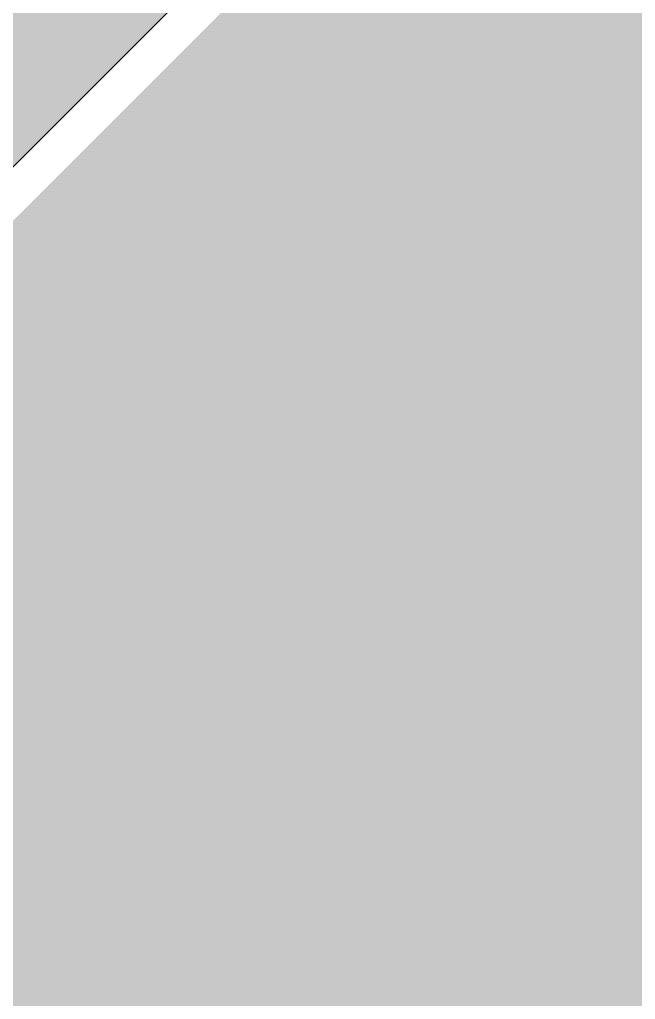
# Model space of a CAD drawing. Header units: inches. Extents: x 385 to 2249, y -1911 to -36.
# Drawn here: x 1058.891475 to 1058.893957, y -1704.094698 to -1704.09075 of the extents above; entities that cross this region are included whole.
import ezdxf

# ---------------------------------------------------------------- set-up
doc = ezdxf.new("R2010")
doc.units = ezdxf.units.IN
doc.header["$MEASUREMENT"] = 0
doc.layers.add('A-WALL', color=113, linetype='Continuous', lineweight=13)
doc.layers.add('A-WALL-PATT', color=111, linetype='Continuous', lineweight=13)

# ---------------------------------------------------------------- blocks, each defined once
blk = doc.blocks.new('Walls 10 - Walls 10-5024447-Level 7 REFLECTED CEILING')
at = {"layer": 'A-WALL', "lineweight": 9}
h = blk.add_hatch(color=7, dxfattribs=at)
h.paths.add_polyline_path([(1330.2040158, -1742.8905001), (1330.2040158, -1718.8905001), (1328.4815853, -1718.8905001), (1328.4815853, -1602.446514), (1121.2640571, -1602.446514), (1121.2640571, -1606.946514), (1125.4572156, -1606.946514), (1125.4572156, -1613.4464948), (1295.4540158, -1613.4464948), (1295.4540158, -1705.4223674), (1062.6390571, -1705.4223674), (1062.6390571, -1635.3911046), (1073.8890571, -1635.3911046), (1073.8890571, -1606.946514), (1082.2640571, -1606.946514), (1082.2640571, -1602.446514), (1058.8890571, -1602.446514), (1058.8890571, -1704.0937345), (1059.5610323, -1703.4217593), (1062.3894594, -1706.2501864), (1058.8890571, -1709.7505887), (1058.8890571, -1720.4223674), (1219.4815853, -1720.4223674), (1219.4815853, -1742.8905001), (1328.4815853, -1742.8905001)], flags=0)
h.paths.add_polyline_path([(1221.4815853, -1736.8905001), (1221.4815853, -1718.8905001), (1324.2040158, -1718.8905001), (1324.2040158, -1736.8905001), (1226.6955161, -1736.8905001)], flags=0)
h.paths.add_polyline_path([(1324.2040158, -1706.9223674), (1299.2040158, -1706.9223674), (1299.2040158, -1615.946322), (1324.7315853, -1615.946322), (1324.7315853, -1706.9223674)], flags=0)
h.paths.add_polyline_path([(1062.6390571, -1631.6411046), (1062.6390571, -1606.946514), (1070.1390571, -1606.946514), (1070.1390571, -1631.6411046)], flags=0)
h.paths.add_polyline_path([(1324.7315853, -1612.196322), (1299.2040158, -1612.196322), (1299.2040158, -1606.946514), (1324.7315853, -1606.946514)], flags=0)
blk.add_line((1059.5610323, -1703.4217593), (1058.8890571, -1704.0937345), dxfattribs=at)

msp = doc.modelspace()

# ---------------------------------------------------------------- hatches: boundary and pattern name
at = {"layer": 'A-WALL-PATT', "lineweight": 9}
msp.add_hatch(color=7, dxfattribs=at).paths.add_polyline_path([(995.9949965, -1772.6446493), (1062.3894594, -1706.2501864), (1059.5610323, -1703.4217593), (990.3605702, -1772.6446493)], flags=0)

# ---------------------------------------------------------------- linework, layer by layer
at = {"layer": 'A-WALL', "lineweight": 9}
msp.add_line((1058.8890571, -1704.0937345), (1059.5610323, -1703.4217593), dxfattribs=at)

# ---------------------------------------------------------------- block references
msp.add_blockref('Walls 10 - Walls 10-5024447-Level 7 REFLECTED CEILING', (0, 0), dxfattribs=at)

doc.saveas('drawing.dxf')
